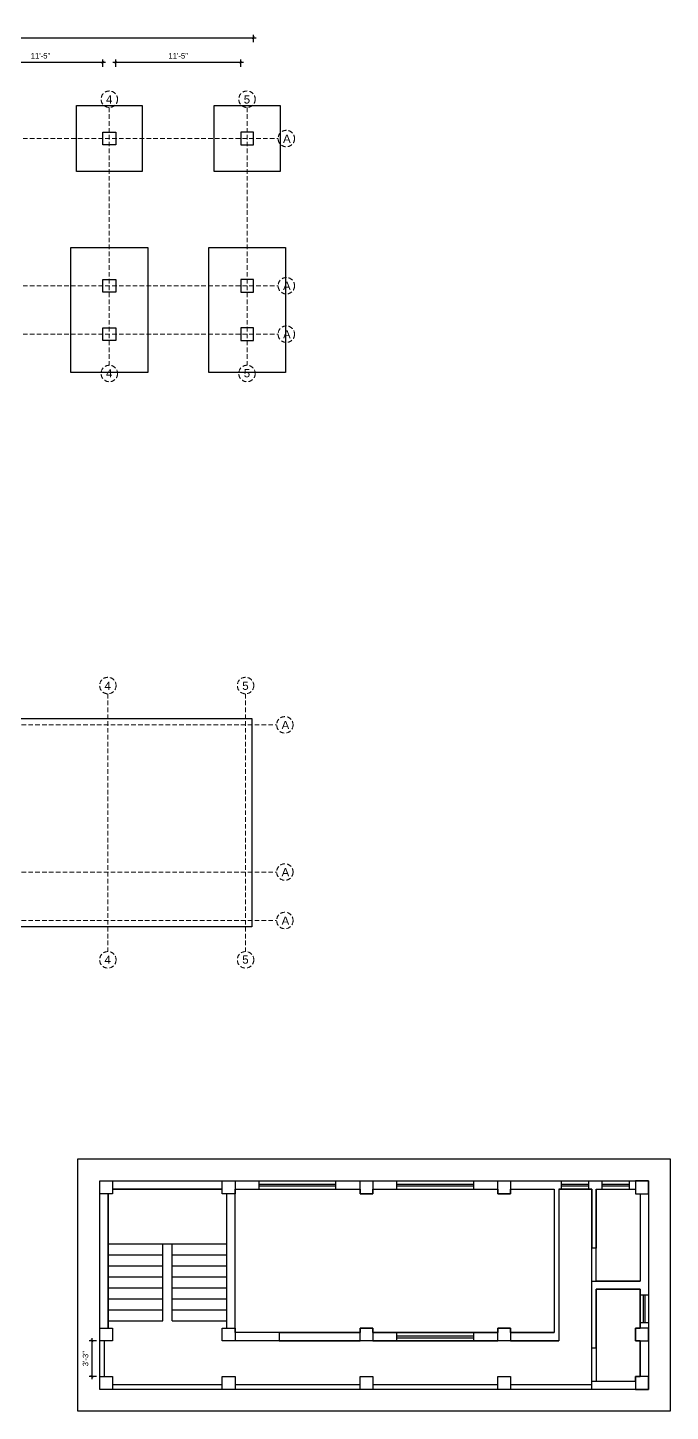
# Model space of a CAD drawing. Header units: inches. Extents: x 135 to 12999, y 9074 to 13214.
# Drawn here: x 1368 to 2071, y 11701 to 13214 of the extents above; entities that cross this region are included whole.
import ezdxf

# ---------------------------------------------------------------- set-up
doc = ezdxf.new("R2010")
doc.units = ezdxf.units.IN
doc.header["$MEASUREMENT"] = 0
doc.linetypes.add('HIDDEN', pattern=[0.375, 0.25, -0.125])
doc.layers.add('ns_DIMS', color=1, linetype='Continuous', lineweight=0)
doc.styles.add('arial 1000', font='arial.ttf')
doc.styles.get("Standard").update_dxf_attribs({"font": 'arial.ttf'})
doc.dimstyles.new("1-8'", dxfattribs={"dimtxt": 6, "dimasz": 3, "dimexe": 3, "dimexo": 6, "dimgap": 4, "dimtad": 1, "dimdec": 0, "dimzin": 0, "dimdsep": 46, "dimlunit": 4, "dimtxsty": 'arial 1000', "dimblk": 'ARCHTICK', "dimcen": 8, "dimdle": 3, "dimclrt": 7, "dimazin": 0, "dimtfac": 1, "dimtdec": 0, "dimtix": 1, "dimtmove": 2, "dimatfit": 3, "dimfxl": 5, "dimfxlon": 1, "dimarcsym": 0})

# ---------------------------------------------------------------- blocks, each defined once
blk = doc.blocks.new('grid')
at = {"layer": 'ns_DIMS', "linetype": 'HIDDEN', "ltscale": 20}
for p, q in [((1020.5, 12485.5), (1020.5, 12203.5)), ((1154.5, 12485.5), (1154.5, 12203.5)), ((1305.2, 12485.5), (1305.2, 12203.5)), ((1455.9, 12485.5), (1455.9, 12203.5)), ((1606.5, 12485.5), (1606.5, 12203.5)), ((986.5, 12451.5), (1640.5, 12451.5)), ((986.5, 12290.5), (1640.5, 12290.5)), ((986.5, 12237.5), (1640.5, 12237.5))]:
    blk.add_line(p, q, dxfattribs=at)
for centre in [(1020.5, 12494.5), (1154.5, 12494.5), (1305.2, 12494.5), (1455.9, 12494.5), (1606.5, 12494.5), (977.5, 12451.5), (1649.5, 12451.5), (977.5, 12290.5), (1649.5, 12290.5), (977.5, 12237.5), (1649.5, 12237.5), (1020.5, 12194.5), (1154.5, 12194.5), (1305.2, 12194.5), (1455.9, 12194.5), (1606.5, 12194.5)]:
    blk.add_circle(centre, 9, dxfattribs=at)
at = {"layer": 'ns_DIMS', "linetype": 'HIDDEN', "ltscale": 20, "char_height": 9}
for s, insert, attachment_point in [('1', (1016.9, 12498.8), 1), ('2', (1150.9, 12498.8), 1), ('3', (1301.6, 12498.8), 1), ('4', (1452.2, 12498.8), 1), ('5', (1602.9, 12498.8), 1), ('A', (973.9, 12455.8), 1), ('A', (1645.9, 12455.8), 1), ('A', (973.9, 12294.8), 1), ('A', (1645.9, 12294.8), 1), ('A', (973.9, 12241.8), 1), ('A', (1645.9, 12241.8), 1), ('1', (1016.9, 12190.2), 7), ('2', (1150.9, 12190.2), 7), ('3', (1301.6, 12190.2), 7), ('4', (1452.2, 12190.2), 7), ('5', (1602.9, 12190.2), 7)]:
    blk.add_mtext_dynamic_manual_height_columns(s, width=7.992, gutter_width=1, heights=[0], dxfattribs=dict(at, insert=insert, attachment_point=attachment_point))
blk = doc.blocks.new('_ArchTick')
at = {"color": 0, "const_width": 0.15}
blk.add_lwpolyline([(-0.5, -0.5), (0.5, 0.5)], dxfattribs=at)
blk = doc.blocks.new('*D610')
at = {"layer": 'Defpoints', "color": 0, "lineweight": -2, "transparency": 16777216}
for p, q in [((1310.8, 13176.2), (1453.5, 13176.2)), ((1313.8, 13171.2), (1313.8, 13179.2)), ((1450.5, 13171.2), (1450.5, 13179.2))]:
    blk.add_line(p, q, dxfattribs=at)
at = {"layer": 'Defpoints', "color": 0, "transparency": 16777216}
for p in [(1450.5, 13176.2), (1313.8, 13099.8), (1450.5, 13099.8)]:
    blk.add_point(p, dxfattribs=at)
at = {"layer": 'Defpoints', "color": 0, "lineweight": -2, "transparency": 16777216, "xscale": 3, "yscale": 3, "zscale": 3, "rotation": 180}
blk.add_blockref('_ArchTick', (1313.8, 13176.2), dxfattribs=at)
at = {"layer": 'Defpoints', "color": 0, "lineweight": -2, "transparency": 16777216, "xscale": 3, "yscale": 3, "zscale": 3}
blk.add_blockref('_ArchTick', (1450.5, 13176.2), dxfattribs=at)
at = {"layer": 'Defpoints', "color": 7, "transparency": 16777216, "insert": (1382.2, 13183.3), "char_height": 6, "attachment_point": 5, "style": 'arial 1000'}
blk.add_mtext('11\'-5"', dxfattribs=at)
blk = doc.blocks.new('*D611')
at = {"layer": 'Defpoints', "color": 0, "lineweight": -2, "transparency": 16777216}
for p, q in [((1461.5, 13176.2), (1604.2, 13176.2)), ((1464.5, 13171.2), (1464.5, 13179.2)), ((1601.2, 13171.2), (1601.2, 13179.2))]:
    blk.add_line(p, q, dxfattribs=at)
at = {"layer": 'Defpoints', "color": 0, "transparency": 16777216}
for p in [(1601.2, 13176.2), (1464.5, 13099.8), (1601.2, 13099.8)]:
    blk.add_point(p, dxfattribs=at)
at = {"layer": 'Defpoints', "color": 0, "lineweight": -2, "transparency": 16777216, "xscale": 3, "yscale": 3, "zscale": 3, "rotation": 180}
blk.add_blockref('_ArchTick', (1464.5, 13176.2), dxfattribs=at)
at = {"layer": 'Defpoints', "color": 0, "lineweight": -2, "transparency": 16777216, "xscale": 3, "yscale": 3, "zscale": 3}
blk.add_blockref('_ArchTick', (1601.2, 13176.2), dxfattribs=at)
at = {"layer": 'Defpoints', "color": 7, "transparency": 16777216, "insert": (1532.8, 13183.3), "char_height": 6, "attachment_point": 5, "style": 'arial 1000'}
blk.add_mtext('11\'-5"', dxfattribs=at)
blk = doc.blocks.new('*D621')
at = {"layer": 'Defpoints', "color": 0, "lineweight": -2, "transparency": 16777216}
for p, q in [((1012.2, 13203.1), (1618.2, 13203.1)), ((1015.2, 13198.1), (1015.2, 13206.1)), ((1615.2, 13198.1), (1615.2, 13206.1))]:
    blk.add_line(p, q, dxfattribs=at)
at = {"layer": 'Defpoints', "color": 0, "transparency": 16777216}
for p in [(1615.2, 13203.1), (1015.2, 13099.8), (1615.2, 13099.8)]:
    blk.add_point(p, dxfattribs=at)
at = {"layer": 'Defpoints', "color": 0, "lineweight": -2, "transparency": 16777216, "xscale": 3, "yscale": 3, "zscale": 3, "rotation": 180}
blk.add_blockref('_ArchTick', (1015.2, 13203.1), dxfattribs=at)
at = {"layer": 'Defpoints', "color": 0, "lineweight": -2, "transparency": 16777216, "xscale": 3, "yscale": 3, "zscale": 3}
blk.add_blockref('_ArchTick', (1615.2, 13203.1), dxfattribs=at)
at = {"layer": 'Defpoints', "color": 7, "transparency": 16777216, "insert": (1315.2, 13210.1), "char_height": 6, "attachment_point": 5, "style": 'arial 1000'}
blk.add_mtext("50'", dxfattribs=at)
blk = doc.blocks.new('*D630')
at = {"layer": 'Defpoints', "color": 0, "lineweight": -2, "transparency": 16777216}
for p, q in [((1443.5, 11777.7), (1435.5, 11777.7)), ((1438.5, 11780.7), (1438.5, 11735.7)), ((1443.5, 11738.7), (1435.5, 11738.7))]:
    blk.add_line(p, q, dxfattribs=at)
at = {"layer": 'Defpoints', "color": 0, "transparency": 16777216}
for p in [(1452.1, 11777.7), (1438.5, 11738.7), (1452.1, 11738.7)]:
    blk.add_point(p, dxfattribs=at)
at = {"layer": 'Defpoints', "color": 0, "lineweight": -2, "transparency": 16777216, "xscale": 3, "yscale": 3, "zscale": 3}
for p, rotation in [((1438.5, 11777.7), 90), ((1438.5, 11738.7), 270)]:
    blk.add_blockref('_ArchTick', p, dxfattribs=dict(at, rotation=rotation))
at = {"layer": 'Defpoints', "color": 7, "transparency": 16777216, "insert": (1431.5, 11758.2), "char_height": 6, "attachment_point": 5, "rotation": 90, "style": 'arial 1000'}
blk.add_mtext('3\'-3"', dxfattribs=at)

msp = doc.modelspace()

# ---------------------------------------------------------------- linework, layer by layer
at = {"layer": 'Defpoints'}
for p, q in [((1423.1, 11976.7), (2071.1, 11976.7)), ((1423.1, 11700.7), (1423.1, 11976.7)), ((2071.1, 11976.7), (2071.1, 11700.7)), ((1447.1, 11952.7), (2047.1, 11952.7)), ((1447.1, 11724.7), (1447.1, 11952.7)), ((1461.1, 11943.7), (1581.1, 11943.7)), ((1595.1, 11943.7), (1731.8, 11943.7)), ((1621.4, 11943.7), (1621.4, 11952.7)), ((1621.4, 11949.2), (1705.4, 11949.2)), ((1621.4, 11947.2), (1705.4, 11947.2)), ((1705.4, 11943.7), (1705.4, 11952.7)), ((1745.8, 11943.7), (1882.4, 11943.7)), ((1772.1, 11943.7), (1772.1, 11952.7)), ((1772.1, 11949.2), (1856.1, 11949.2)), ((1772.1, 11947.2), (1856.1, 11947.2)), ((1856.1, 11943.7), (1856.1, 11952.7)), ((1896.4, 11943.7), (1944.1, 11943.7)), ((1944.1, 11943.7), (1944.1, 11786.7)), ((1949.1, 11943.7), (1985.1, 11943.7)), ((1949.1, 11943.7), (1949.1, 11777.7)), ((1952.1, 11943.7), (1952.1, 11952.7)), ((1952.1, 11949.2), (1982.1, 11949.2)), ((1952.1, 11947.2), (1982.1, 11947.2)), ((1982.1, 11943.7), (1982.1, 11952.7)), ((1985.1, 11943.7), (1985.1, 11879.2)), ((1990.1, 11943.7), (2033.1, 11943.7)), ((1990.1, 11943.7), (1990.1, 11879.2)), ((1996.6, 11943.7), (1996.6, 11952.7)), ((1996.6, 11949.2), (2026.6, 11949.2)), ((1996.6, 11947.2), (2026.6, 11947.2)), ((2026.6, 11943.7), (2026.6, 11952.7)), ((2047.1, 11952.7), (2047.1, 11724.7)), ((1456.1, 11791.7), (1456.1, 11938.7)), ((1586.1, 11791.7), (1586.1, 11938.7)), ((1595.1, 11791.7), (1595.1, 11938.7)), ((2038.1, 11938.7), (2038.1, 11843.2)), ((1456.1, 11883.7), (1586.1, 11883.7)), ((1516.1, 11799.7), (1516.1, 11883.7)), ((1526.1, 11799.7), (1526.1, 11883.7)), ((1456.1, 11871.7), (1516.1, 11871.7)), ((1526.1, 11871.7), (1586.1, 11871.7)), ((1990.1, 11879.2), (1985.1, 11879.2)), ((1456.1, 11859.7), (1516.1, 11859.7)), ((1526.1, 11859.7), (1586.1, 11859.7)), ((1456.1, 11847.7), (1516.1, 11847.7)), ((1456.1, 11835.7), (1516.1, 11835.7)), ((1526.1, 11847.7), (1586.1, 11847.7)), ((1526.1, 11835.7), (1586.1, 11835.7)), ((1985.1, 11769.7), (1985.1, 11843.2)), ((1985.1, 11843.2), (2038.1, 11843.2)), ((1456.1, 11823.7), (1516.1, 11823.7)), ((1526.1, 11823.7), (1586.1, 11823.7)), ((1990.1, 11769.7), (1990.1, 11834.2)), ((1990.1, 11834.2), (2038.1, 11834.2)), ((2038.1, 11834.2), (2038.1, 11791.7)), ((2038.1, 11827.9), (2047.1, 11827.9)), ((2041.6, 11797.9), (2041.6, 11827.9)), ((2043.6, 11797.9), (2043.6, 11827.9)), ((1456.1, 11811.7), (1516.1, 11811.7)), ((1526.1, 11811.7), (1586.1, 11811.7)), ((1456.1, 11799.7), (1516.1, 11799.7)), ((1526.1, 11799.7), (1586.1, 11799.7)), ((2038.1, 11797.9), (2047.1, 11797.9)), ((1452.1, 11738.7), (1452.1, 11777.7)), ((1643.1, 11786.7), (1731.8, 11786.7)), ((1643.1, 11786.7), (1643.1, 11777.7)), ((1643.1, 11777.7), (1731.8, 11777.7)), ((1745.8, 11786.7), (1882.4, 11786.7)), ((1745.8, 11777.7), (1882.4, 11777.7)), ((1772.1, 11777.7), (1772.1, 11786.7)), ((1772.1, 11783.2), (1856.1, 11783.2)), ((1772.1, 11781.2), (1856.1, 11781.2)), ((1856.1, 11777.7), (1856.1, 11786.7)), ((1896.4, 11786.7), (1944.1, 11786.7)), ((1896.4, 11777.7), (1949.1, 11777.7)), ((2038.1, 11777.7), (2038.1, 11738.7)), ((1990.1, 11769.7), (1985.1, 11769.7)), ((1581.1, 11729.7), (1461.1, 11729.7)), ((1731.8, 11729.7), (1595.1, 11729.7)), ((1882.4, 11729.7), (1745.8, 11729.7)), ((1985.1, 11729.7), (1896.4, 11729.7)), ((1985.1, 11729.7), (1985.1, 11733.7)), ((1985.1, 11733.7), (2033.1, 11733.7)), ((2047.1, 11724.7), (1447.1, 11724.7)), ((2071.1, 11700.7), (1423.1, 11700.7))]:
    msp.add_line(p, q, dxfattribs=at)
for points in [[(1421.5, 13128.8), (1493.5, 13128.8), (1493.5, 13056.8), (1421.5, 13056.8)], [(1572.2, 13128.8), (1644.2, 13128.8), (1644.2, 13056.8), (1572.2, 13056.8)], [(1450.5, 13099.8), (1464.5, 13099.8), (1464.5, 13085.8), (1450.5, 13085.8)], [(1615.2, 13099.8), (1601.2, 13099.8), (1601.2, 13085.8), (1615.2, 13085.8)], [(1415.5, 12973.8), (1499.5, 12973.8), (1499.5, 12836.8), (1415.5, 12836.8)], [(1566.2, 12973.8), (1650.2, 12973.8), (1650.2, 12836.8), (1566.2, 12836.8)], [(1450.5, 12938.8), (1464.5, 12938.8), (1464.5, 12924.8), (1450.5, 12924.8)], [(1615.2, 12938.8), (1601.2, 12938.8), (1601.2, 12924.8), (1615.2, 12924.8)], [(1450.5, 12885.8), (1464.5, 12885.8), (1464.5, 12871.8), (1450.5, 12871.8)], [(1615.2, 12885.8), (1601.2, 12885.8), (1601.2, 12871.8), (1615.2, 12871.8)], [(1013.5, 12458.5), (1613.5, 12458.5), (1613.5, 12230.5), (1013.5, 12230.5)], [(1447.1, 11952.7), (1461.1, 11952.7), (1461.1, 11938.7), (1447.1, 11938.7)], [(1581.1, 11952.7), (1595.1, 11952.7), (1595.1, 11938.7), (1581.1, 11938.7)], [(1731.8, 11952.7), (1745.8, 11952.7), (1745.8, 11938.7), (1731.8, 11938.7)], [(1882.4, 11952.7), (1896.4, 11952.7), (1896.4, 11938.7), (1882.4, 11938.7)], [(2047.1, 11952.7), (2033.1, 11952.7), (2033.1, 11938.7), (2047.1, 11938.7)], [(1990.1, 11834.2), (1990.1, 11733.7), (2033.1, 11733.7), (2033.1, 11738.7), (2038.1, 11738.7), (2038.1, 11777.7), (2033.1, 11777.7), (2033.1, 11791.7), (2038.1, 11791.7), (2038.1, 11834.2)], [(1447.1, 11791.7), (1461.1, 11791.7), (1461.1, 11777.7), (1447.1, 11777.7)], [(1581.1, 11791.7), (1595.1, 11791.7), (1595.1, 11777.7), (1581.1, 11777.7)], [(1731.8, 11791.7), (1745.8, 11791.7), (1745.8, 11777.7), (1731.8, 11777.7)], [(1882.4, 11791.7), (1896.4, 11791.7), (1896.4, 11777.7), (1882.4, 11777.7)], [(2047.1, 11791.7), (2033.1, 11791.7), (2033.1, 11777.7), (2047.1, 11777.7)], [(1447.1, 11738.7), (1461.1, 11738.7), (1461.1, 11724.7), (1447.1, 11724.7)], [(1581.1, 11738.7), (1595.1, 11738.7), (1595.1, 11724.7), (1581.1, 11724.7)], [(1731.8, 11738.7), (1745.8, 11738.7), (1745.8, 11724.7), (1731.8, 11724.7)], [(1882.4, 11738.7), (1896.4, 11738.7), (1896.4, 11724.7), (1882.4, 11724.7)], [(2047.1, 11738.7), (2033.1, 11738.7), (2033.1, 11724.7), (2047.1, 11724.7)]]:
    msp.add_lwpolyline(points, close=True, dxfattribs=at)
for points in [[(1447.1, 11777.7), (1447.1, 11952.7), (2047.1, 11952.7), (2047.1, 11724.7), (1985.1, 11724.7), (1985.1, 11943.7), (1949.1, 11943.7), (1949.1, 11777.7), (1581.1, 11777.7), (1581.1, 11791.7), (1586.1, 11791.7), (1586.1, 11938.7), (1581.1, 11938.7), (1581.1, 11943.7), (1461.1, 11943.7), (1461.1, 11938.7), (1456.1, 11938.7), (1456.1, 11791.7), (1461.1, 11791.7), (1461.1, 11777.7), (1447.1, 11777.7)], [(1595.1, 11943.7), (1731.8, 11943.7), (1731.8, 11938.7), (1745.8, 11938.7), (1745.8, 11943.7), (1882.4, 11943.7), (1882.4, 11938.7), (1896.4, 11938.7), (1896.4, 11943.7), (1944.1, 11943.7), (1944.1, 11786.7), (1896.4, 11786.7), (1896.4, 11791.7), (1882.4, 11791.7), (1882.4, 11786.7), (1745.8, 11786.7), (1745.8, 11791.7), (1731.8, 11791.7), (1731.8, 11786.7), (1595.1, 11786.7), (1595.1, 11943.7)], [(1990.1, 11943.7), (2033.1, 11943.7), (2033.1, 11938.7), (2038.1, 11938.7), (2038.1, 11843.2), (1990.1, 11843.2), (1990.1, 11943.7)]]:
    msp.add_lwpolyline(points, dxfattribs=at)

# ---------------------------------------------------------------- block references
for p in [(1.6, 641.3), (0, 0)]:
    msp.add_blockref('grid', p, dxfattribs=at)

# ---------------------------------------------------------------- dimensions: what is measured, and where the dimension line sits
for base, p1, p2, picture, middle in [((1615.2, 13203.1), (1015.2, 13099.8), (1615.2, 13099.8), '*D621', (1315.2, 13210.1)), ((1450.5, 13176.2), (1313.8, 13099.8), (1450.5, 13099.8), '*D610', (1382.2, 13183.3)), ((1601.2, 13176.2), (1464.5, 13099.8), (1601.2, 13099.8), '*D611', (1532.8, 13183.3))]:
    dim = msp.add_linear_dim(base=base, p1=p1, p2=p2, dimstyle="1-8'", dxfattribs=at)
    dim.commit()
    dim.dimension.update_dxf_attribs({"geometry": picture, "text_midpoint": middle})
dim = msp.add_linear_dim(base=(1438.5, 11738.7), p1=(1452.1, 11777.7), p2=(1452.1, 11738.7), angle=90, dimstyle="1-8'", dxfattribs=at)
dim.commit()
dim.dimension.update_dxf_attribs({"geometry": '*D630', "text_midpoint": (1431.5, 11758.2)})

doc.saveas('drawing.dxf')
